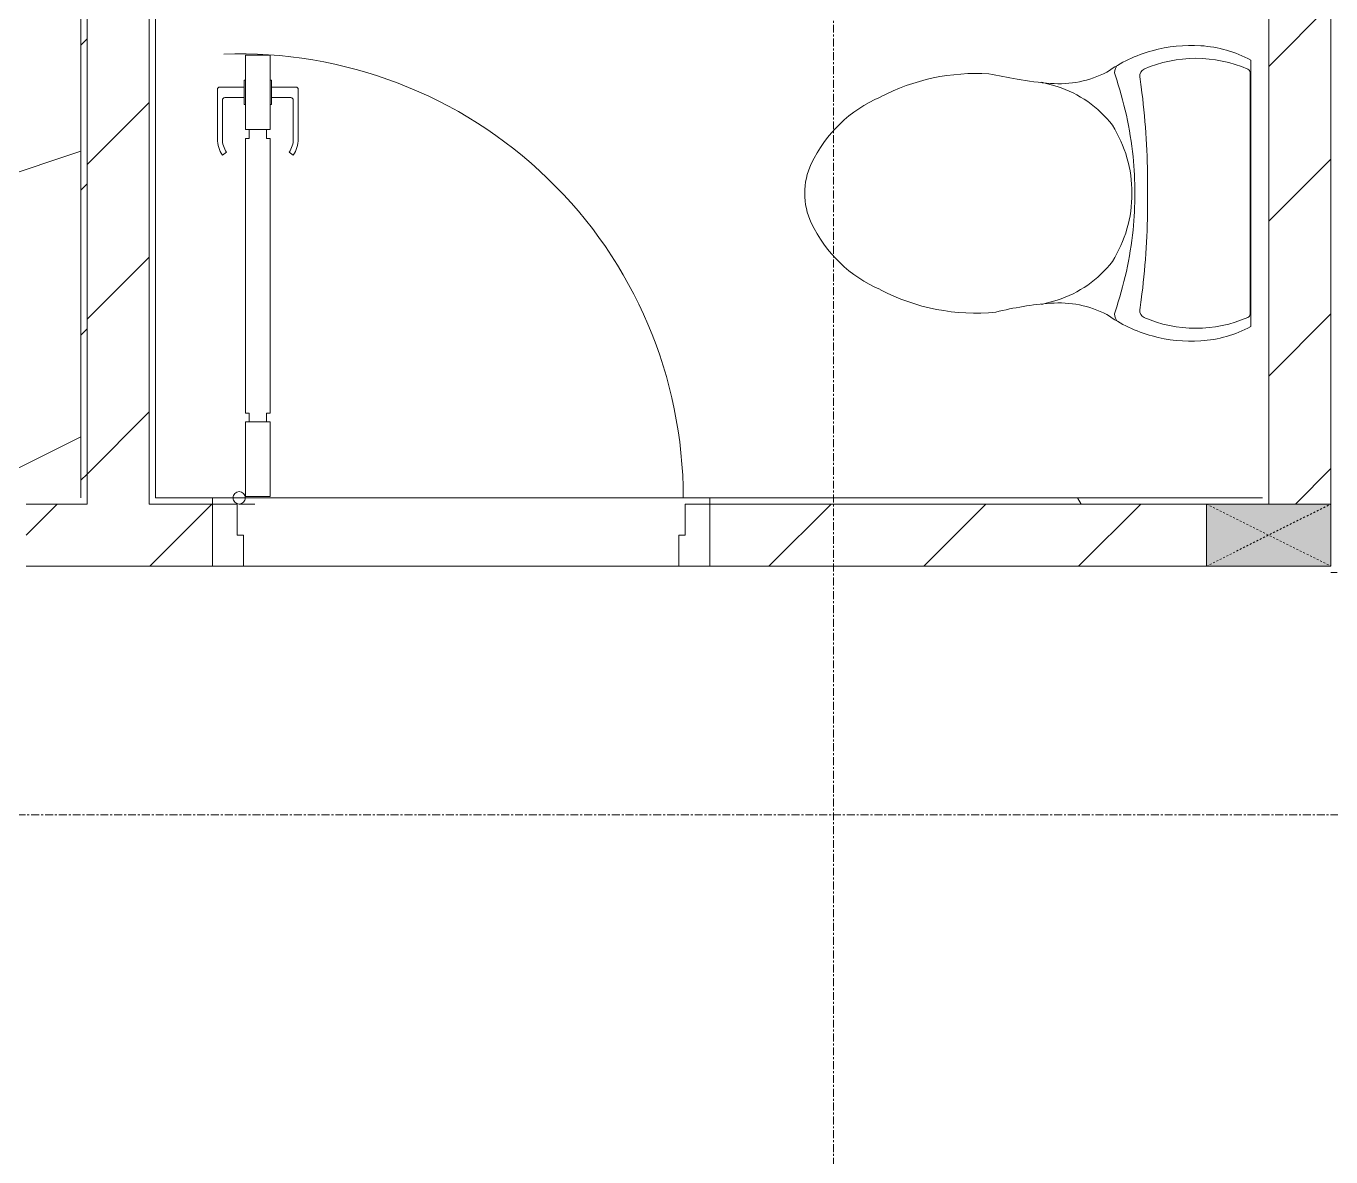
# Model space of a CAD drawing. Header units: millimetres. Extents: x 5357 to 259384, y -16348 to 109893.
# Drawn here: x 47555 to 49653, y 27887 to 29705 of the extents above; entities that cross this region are included whole.
import ezdxf

# ---------------------------------------------------------------- set-up
doc = ezdxf.new("R2010")
doc.units = ezdxf.units.MM
doc.linetypes.add('Dash', pattern=[6, 3, -3])
doc.linetypes.add('Grid Line', pattern=[22.225, 12.7, -3.175, 3.175, -3.175])
for name, color, linetype, lineweight in [('0-1', 7, 'Continuous', 5), ('A-DETL-GENF-1', 53, 'Continuous', 9), ('A-DOOR-1', 254, 'Continuous', 9), ('A-DOOR-2', 53, 'Continuous', 9), ('A-FLOR-1', 53, 'Continuous', 9), ('A-FLOR-PATT-1', 10, 'Continuous', 9), ('A-WALL-1', 9, 'Continuous', 18), ('A-WALL-2', 53, 'Continuous', 9), ('A-WALL-PATT-1', 10, 'Continuous', 9), ('A-WALL-PATT-2', 53, 'Continuous', 9), ('I-WALL-1', 9, 'Continuous', 18), ('I-WALL-2', 53, 'Continuous', 9), ('P-SANR-FIXT-1', 254, 'Continuous', 9), ('P-SANR-FIXT-2', 53, 'Continuous', 9), ('S-COLS-2', 9, 'Continuous', 18), ('S-COLS-3', 53, 'Continuous', 9), ('S-COLS-4', 254, 'Continuous', 9), ('S-COLS-HDLN-1', 53, 'Dash', 9), ('S-GRID-1', 1, 'Grid Line', 9)]:
    doc.layers.add(name, color=color, linetype=linetype, lineweight=lineweight)
pattern_1 = [(45, (0, 0), (-124.4508, 124.4508), [])]
pattern_2 = [(0, (0, 0), (894.08, 223.52), [73.762, -596.798, 73.762, -596.798, -3576.32]), (0, (0, 0), (894.08, 223.52), [-1341.12, 73.762, -1267.358, 73.762, -596.798, -1564.64]), (0, (0, 0), (894.08, 223.52), [-3352.8, 73.762, -373.278, 73.762, -1043.838]), (120, (335.28, 111.76), (-640.614, 662.536), [73.762, -596.798, 73.762, -4173.118]), (120, (335.28, 111.76), (-640.614, 662.536), [-744.322, -596.798, 73.762, -1267.358, -2235.2]), (120, (335.28, 111.76), (-640.614, 662.536), [-2682.24, 73.762, -596.798, 73.762, -1490.878]), (120, (335.28, 111.76), (-640.614, 662.536), [-3426.562, -373.278, 73.762, -1043.838]), (240, (447.04, 558.8), (-253.466, -886.056), [73.762, -596.798, 73.762, -4173.118]), (240, (447.04, 558.8), (-253.466, -886.056), [-744.322, -596.798, 73.762, -1267.358, -2235.2]), (240, (447.04, 558.8), (-253.466, -886.056), [-2682.24, 73.762, -596.798, 73.762, -1490.878]), (240, (447.04, 558.8), (-253.466, -886.056), [-3426.562, -373.278, 73.762, -1043.838])]

# ---------------------------------------------------------------- blocks, each defined once
blk = doc.blocks.new('DOOR_CW_01 CANH MO-PANEL KINH - DIG_02-800x2200-CỬA NHÔM KÍNH-400864-TKCS_MB CẢNH QUAN CÂY XANH')
at = {"layer": 'A-DETL-GENF-1'}
for p, q in [((-347, 772), (-307, 772)), ((-347, 652), (-347, 772)), ((-307, 772), (-307, 652)), ((-392, 637), (-392, 716.5)), ((-349, 720.5), (-388, 720.5)), ((-349, 731.8), (-347, 731.8)), ((-349, 692.2), (-349, 731.8)), ((-347, 692.2), (-347, 731.8)), ((-307, 692.2), (-307, 731.8)), ((-305, 731.8), (-307, 731.8)), ((-305, 692.2), (-305, 731.8)), ((-305, 720.5), (-266, 720.5)), ((-262, 637), (-262, 716.5)), ((-384, 699.5), (-384, 637)), ((-349, 703.5), (-380, 703.5)), ((-305, 703.5), (-274, 703.5)), ((-270, 699.5), (-270, 637)), ((-347, 692.2), (-349, 692.2)), ((-307, 692.2), (-305, 692.2)), ((-307, 652), (-347, 652)), ((-313, 652), (-341, 652)), ((-341, 652), (-341, 638)), ((-313, 638), (-313, 652)), ((-347, 638), (-341, 638)), ((-347, 638), (-347, 196)), ((-307, 638), (-313, 638)), ((-307, 196), (-307, 638)), ((-383.9, 611.2), (-377.3, 615.8)), ((-270.1, 611.2), (-276.7, 615.8)), ((-347, 196), (-341, 196)), ((-341, 196), (-341, 182)), ((-307, 196), (-313, 196)), ((-313, 182), (-313, 196)), ((-307, 182), (-347, 182)), ((-347, 182), (-347, 62)), ((-341, 182), (-313, 182)), ((-307, 62), (-307, 182)), ((-347, 62), (-307, 62))]:
    blk.add_line(p, q, dxfattribs=at)
blk.add_circle((-357, 60), 10, dxfattribs=at)
for centre, radius, start, end in [((-357, 60), 714, 360, 92), ((-388, 716.5), 4, 90, 180), ((-266, 716.5), 4, 0, 90), ((-380, 699.5), 4, 90, 180), ((-274, 699.5), 4, 0, 90), ((-347, 637), 45, 180, 215), ((-347, 637), 37, 180, 215), ((-307, 637), 37, 325, 0), ((-307, 637), 45, 325, 0)]:
    blk.add_arc(centre, radius, start, end, dxfattribs=at)
at = {"layer": 'A-DOOR-2'}
for p, q in [((-360, 50), (-400, 50)), ((-400, 50), (-400, -50)), ((-360, 0), (-360, 50)), ((-357, 50), (-332, 50)), ((400, 50), (360, 50)), ((360, 50), (360, 0)), ((400, -50), (400, 50)), ((-350, 0), (-360, 0)), ((-350, -50), (-350, 0)), ((360, 0), (350, 0)), ((350, 0), (350, -50)), ((-400, -50), (-350, -50)), ((350, -50), (400, -50))]:
    blk.add_line(p, q, dxfattribs=at)
blk = doc.blocks.new('TOILET - TOILET-400871-TKCS_MB CẢNH QUAN CÂY XANH')
at = {"layer": 'P-SANR-FIXT-2'}
for p, q in [((-171.7, 330.3), (-178.6, 355.5)), ((171.7, 330.3), (178.6, 355.5)), ((214.2, 19), (-214.2, 19)), ((194, 19.9), (-194, 19.9))]:
    blk.add_line(p, q, dxfattribs=at)
for centre, radius, start, end in [((0, 624.4), 111.7, 64.7718, 115.2282), ((45.1, 528.6), 217.6, 115.2282, 156.7784), ((-45.1, 528.6), 217.6, 23.2216, 64.7718), ((137.1, 461.2), 329.8, 152.3122, 185.6513), ((-137.1, 461.2), 329.8, 356.3165, 27.6878), ((-719.2, 297.5), 544.3, 4.5441, 13.9464), ((-1948.3, 805.1), 2171.2, 349.1051, 350.319), ((719.2, 297.5), 544.3, 169.7121, 175.4559), ((-343.5, 327.4), 167.3, 332.62, 4.5441), ((343.5, 327.4), 167.3, 175.4559, 207.38), ((-0.4, 384), 179.5, 197.4036, 232.5964), ((0.4, 384), 179.5, 307.4036, 342.5964), ((-4, 115.7), 233.6, 144.7853, 164.7039), ((-195, 224.1), 13.8, 71.0073, 129.3276), ((0.6, 792.1), 586.9, 251.0073, 264.1678), ((0, 416), 206.1, 237.9268, 270), ((0, 416), 206.1, 270, 302.0732), ((-0.6, 792.1), 586.9, 275.8322, 288.9927), ((195, 224.1), 13.8, 50.6724, 108.9927), ((4, 115.7), 233.6, 15.2961, 35.2147), ((-9.8, 107.2), 207.3, 156.2862, 203.7138), ((-189.1, 185.5), 11.7, 82.4212, 154.5895), ((178.9, 2951.3), 2778.4, 262.4212, 262.7649), ((-14.3, 1400.4), 1215.6, 262.593, 269.6026), ((0, 786.7), 581.5, 264.1678, 275.8322), ((14.3, 1400.4), 1215.6, 270.3974, 277.407), ((-178.9, 2951.3), 2778.4, 277.2351, 277.5788), ((189.1, 185.5), 11.7, 25.4105, 97.5788), ((9.8, 107.2), 207.3, 336.2862, 23.7138), ((1.9, 114.1), 239.7, 164.7039, 183.5487), ((0, 3462.8), 3278, 269.6026, 270.3974), ((-1.9, 114.1), 239.7, 356.4513, 15.2961), ((-46.1, 111.1), 191.6, 183.5487, 208.7191), ((46.1, 111.1), 191.6, 331.2809, 356.4513), ((-193.7, 26.4), 6.48, 203.7138, 267.6832), ((193.7, 26.4), 6.48, 272.3168, 336.2862)]:
    blk.add_arc(centre, radius, start, end, dxfattribs=at)
blk = doc.blocks.new('G1_SOF - BO TRU - 100x200-V58-TKCS_MB CẢNH QUAN CÂY XANH')
at = {"layer": 'S-COLS-3'}
blk.add_hatch(color=256, dxfattribs=at).paths.add_polyline_path([(50, -100), (50, 100), (-50, 100), (-50, -100)])
at = {"layer": 'S-COLS-2'}
for p, q in [((50, 100), (-50, 100)), ((-50, 100), (-50, -100)), ((50, -100), (50, 100)), ((-50, -100), (50, -100))]:
    blk.add_line(p, q, dxfattribs=at)
at = {"layer": 'S-COLS-HDLN-1'}
for p, q in [((50, 100), (-50, -100)), ((-50, 100), (50, -100))]:
    blk.add_line(p, q, dxfattribs=at)
blk = doc.blocks.new('NCV_TKTC_TANG 1_rvt-1-TKCS_MB CẢNH QUAN CÂY XANH')
at = {"layer": 'A-FLOR-PATT-1'}
h = blk.add_hatch(dxfattribs=at)
h.set_pattern_fill('FP_6', color=256, style=0, pattern_type=2)
h.set_pattern_definition([(0, (0, 0), (1788.16, 447.04), [73.762, -1267.358, 73.762, -1267.358, -7152.64]), (0, (0, 0), (1788.16, 447.04), [-2682.24, 73.762, -2608.478, 73.762, -1267.358, -3129.28]), (0, (0, 0), (1788.16, 447.04), [-6705.6, 73.762, -820.318, 73.762, -2161.438]), (120, (670.56, 223.5), (-1281.228, 1325.072), [73.762, -1267.358, 73.762, -8419.998]), (120, (670.56, 223.5), (-1281.228, 1325.072), [-1414.882, -1267.358, 73.762, -2608.478, -4470.4]), (120, (670.56, 223.5), (-1281.228, 1325.072), [-5364.48, 73.762, -1267.358, 73.762, -3055.518]), (120, (670.56, 223.5), (-1281.228, 1325.072), [-6779.362, -820.318, 73.762, -2161.438]), (240, (894.1, 1117.6), (-506.932, -1772.112), [73.762, -1267.358, 73.762, -8419.998]), (240, (894.1, 1117.6), (-506.932, -1772.112), [-1414.882, -1267.358, 73.762, -2608.478, -4470.4]), (240, (894.1, 1117.6), (-506.932, -1772.112), [-5364.48, 73.762, -1267.358, 73.762, -3055.518]), (240, (894.1, 1117.6), (-506.932, -1772.112), [-6779.362, -820.318, 73.762, -2161.438])])
h.paths.add_polyline_path([(47514.6, 28936.9), (47642.6, 28936.9), (47642.6, 32436.9), (47652.6, 32436.9), (47652.6, 33236.9), (47642.6, 33236.9), (47642.6, 33326.9), (46237.6, 33326.9), (46237.6, 32776.9), (44862.6, 32776.9), (44861, 32226.9), (45112.9, 32226.8), (45112.9, 31776.8), (46601.5, 31776.8), (46630.2, 31773), (46657, 31761.9), (46680, 31744.2), (46697.7, 31721.2), (46708.8, 31694.4), (46712.6, 31665.7), (46712.6, 30238.2), (46708.8, 30209.5), (46697.7, 30182.7), (46680, 30159.7), (46657, 30142), (46630.2, 30130.9), (46601.5, 30127.1), (45112.9, 30127.1), (45112.9, 29677.1), (44662.6, 29677.1), (44662.6, 28936.9), (46694.6, 28936.9)])
h = blk.add_hatch(dxfattribs=at)
h.set_pattern_fill('FP_4', color=256, style=0, pattern_type=2)
h.set_pattern_definition([(216.87, (366.52, 916.3), (2748.8967, 1832.6049), [458.15, -4123.35]), (206.565, (916.3, 641.4), (-916.3012, -916.2996), [1024.455, -1024.455]), (198.435, (916.3, 183.26), (-1832.5985, -916.302), [579.52, -2318.076])])
h.paths.add_polyline_path([(47514.6, 28936.9), (47642.6, 28936.9), (47642.6, 32436.9), (47652.6, 32436.9), (47652.6, 33236.9), (47642.6, 33236.9), (47642.6, 33326.9), (46237.6, 33326.9), (46237.6, 32776.9), (44862.6, 32776.9), (44861, 32226.9), (45112.9, 32226.8), (45112.9, 31776.8), (46601.5, 31776.8), (46630.2, 31773), (46657, 31761.9), (46680, 31744.2), (46697.7, 31721.2), (46708.8, 31694.4), (46712.6, 31665.7), (46712.6, 30238.2), (46708.8, 30209.5), (46697.7, 30182.7), (46680, 30159.7), (46657, 30142), (46630.2, 30130.9), (46601.5, 30127.1), (45112.9, 30127.1), (45112.9, 29677.1), (44662.6, 29677.1), (44662.6, 28936.9), (46694.6, 28936.9)])
at = {"layer": 'A-WALL-PATT-1'}
h = blk.add_hatch(dxfattribs=at)
h.set_pattern_fill('FP_2', color=256, style=0, pattern_type=2)
h.set_pattern_definition(pattern_1)
h.paths.add_polyline_path([(49648.4, 28936.9), (49652.6, 28936.9), (49652.6, 31236.9), (49552.6, 31236.9), (49552.6, 28936.9)])
h.paths.add_polyline_path([(49652.6, 31336.9), (49652.6, 33336.9), (49552.6, 33336.9), (49552.6, 31336.9), (49557.3, 31336.9)])
h = blk.add_hatch(dxfattribs=at)
h.set_pattern_fill('FP_2', color=256, style=0, pattern_type=2)
h.set_pattern_definition(pattern_1)
h.paths.add_polyline_path([(47722.3, 28936.9), (47752.6, 28936.9), (47752.6, 30886.9), (47652.6, 30886.9), (47652.6, 28936.9)])
h = blk.add_hatch(dxfattribs=at)
h.set_pattern_fill('FP_11', color=256, style=0, pattern_type=2)
h.set_pattern_definition(pattern_2)
h.paths.add_polyline_path([(47752.6, 28936.9), (47762.6, 28936.9), (47762.6, 30886.9), (47752.6, 30886.9), (47752.6, 29020.9)])
h = blk.add_hatch(dxfattribs=at)
h.set_pattern_fill('FP_2', color=256, style=0, pattern_type=2)
h.set_pattern_definition(pattern_1)
h.paths.add_polyline_path([(47554.6, 28836.9), (47854.2, 28836.9), (47854.2, 28936.9), (47554.6, 28936.9), (47554.6, 28886.9)])
h.paths.add_polyline_path([(49452.6, 28836.9), (49452.6, 28936.9), (48654.2, 28936.9), (48654.2, 28836.9), (48932.8, 28836.9)])
h.paths.add_polyline_path([(46654.6, 28836.9), (46654.6, 28936.9), (46352.6, 28936.9), (46352.6, 28836.9), (46511.9, 28836.9)])
h.paths.add_polyline_path([(46152.6, 28836.9), (46152.6, 28936.9), (44652.6, 28936.9), (44652.6, 28836.9), (45301.5, 28836.9)])
h = blk.add_hatch(dxfattribs=at)
h.set_pattern_fill('FP_11', color=256, style=0, pattern_type=2)
h.set_pattern_definition(pattern_2)
h.paths.add_polyline_path([(49552.6, 28936.9), (49552.6, 28946.9), (48654.2, 28946.9), (48654.2, 28936.9), (49452.6, 28936.9)])
h.paths.add_polyline_path([(47854.2, 28936.9), (47854.2, 28946.9), (47762.6, 28946.9), (47762.6, 28936.9)])
at = {"layer": 'A-WALL-PATT-2'}
h = blk.add_hatch(dxfattribs=at)
h.set_pattern_fill('FP_10', color=256, style=0, pattern_type=2)
h.set_pattern_definition([(45, (0, 0), (-116.6726, 116.6726), [])])
h.paths.add_polyline_path([(47642.6, 28936.9), (47652.6, 28936.9), (47652.6, 32436.9), (47642.6, 32436.9), (47642.6, 28946.9)])
h.paths.add_polyline_path([(47652.6, 33236.9), (47652.6, 33336.9), (47642.6, 33336.9), (47642.6, 33236.9)])
at = {"layer": 'A-FLOR-1'}
blk.add_line((48604.2, 28836.9), (47904.2, 28836.9), dxfattribs=at)
at = {"layer": 'A-WALL-1'}
for p, q in [((49552.6, 31236.9), (49552.6, 28936.9)), ((49652.6, 28936.9), (49652.6, 31236.9)), ((47652.6, 30886.9), (47652.6, 28936.9)), ((47752.6, 28936.9), (47752.6, 30886.9)), ((47652.6, 28936.9), (47642.6, 28936.9)), ((47762.6, 28936.9), (47752.6, 28936.9))]:
    blk.add_line(p, q, dxfattribs=at)
at = {"layer": 'A-WALL-2'}
for p, q in [((47642.6, 28936.9), (47554.6, 28936.9)), ((47854.2, 28936.9), (47762.6, 28936.9)), ((47762.6, 28936.9), (47854.2, 28936.9)), ((49452.6, 28936.9), (48654.2, 28936.9)), ((48654.2, 28936.9), (49452.6, 28936.9)), ((47554.6, 28836.9), (47854.2, 28836.9)), ((48604.2, 28836.9), (47904.2, 28836.9)), ((48654.2, 28836.9), (49452.6, 28836.9))]:
    blk.add_line(p, q, dxfattribs=at)
at = {"layer": 'I-WALL-1'}
for p, q in [((47642.6, 32436.9), (47642.6, 28946.9)), ((47652.6, 28936.9), (47652.6, 31336.9)), ((49652.6, 31236.9), (49652.6, 28936.9)), ((47752.6, 30886.9), (47752.6, 28936.9)), ((47762.6, 28946.9), (47762.6, 30876.9)), ((47642.6, 28936.9), (47652.6, 28936.9)), ((47752.6, 28936.9), (47762.6, 28936.9)), ((47854.2, 28946.9), (47762.6, 28946.9)), ((47854.2, 28936.9), (47854.2, 28946.9)), ((49542.6, 28946.9), (48654.2, 28946.9)), ((48654.2, 28946.9), (48654.2, 28936.9)), ((49552.6, 28936.9), (49552.6, 28946.9)), ((49652.6, 28826.9), (49662.6, 28826.9))]:
    blk.add_line(p, q, dxfattribs=at)
at = {"layer": 'I-WALL-2'}
blk.add_line((47854.2, 28946.9), (48654.2, 28946.9), dxfattribs=at)
at = {"layer": 'A-DOOR-1'}
blk.add_blockref('DOOR_CW_01 CANH MO-PANEL KINH - DIG_02-800x2200-CỬA NHÔM KÍNH-400864-TKCS_MB CẢNH QUAN CÂY XANH', (48254.2, 28886.9), dxfattribs=at)
at = {"layer": 'P-SANR-FIXT-1', "rotation": 90.00000000000034}
blk.add_blockref('TOILET - TOILET-400871-TKCS_MB CẢNH QUAN CÂY XANH', (49542.6, 29436.5), dxfattribs=at)
at = {"layer": 'S-COLS-4', "rotation": 89.99999999999945}
blk.add_blockref('G1_SOF - BO TRU - 100x200-V58-TKCS_MB CẢNH QUAN CÂY XANH', (49552.6, 28886.9), dxfattribs=at)

msp = doc.modelspace()

# ---------------------------------------------------------------- linework, layer by layer
at = {"layer": 'S-GRID-1'}
for p, q in [((48852.6, 20960.6), (48852.6, 80482.7)), ((130319.3, 28436.9), (29351.8, 28436.9))]:
    msp.add_line(p, q, dxfattribs=at)

# ---------------------------------------------------------------- block references
at = {"layer": '0-1'}
msp.add_blockref('NCV_TKTC_TANG 1_rvt-1-TKCS_MB CẢNH QUAN CÂY XANH', (0, 0), dxfattribs=at)

doc.saveas('drawing.dxf')
